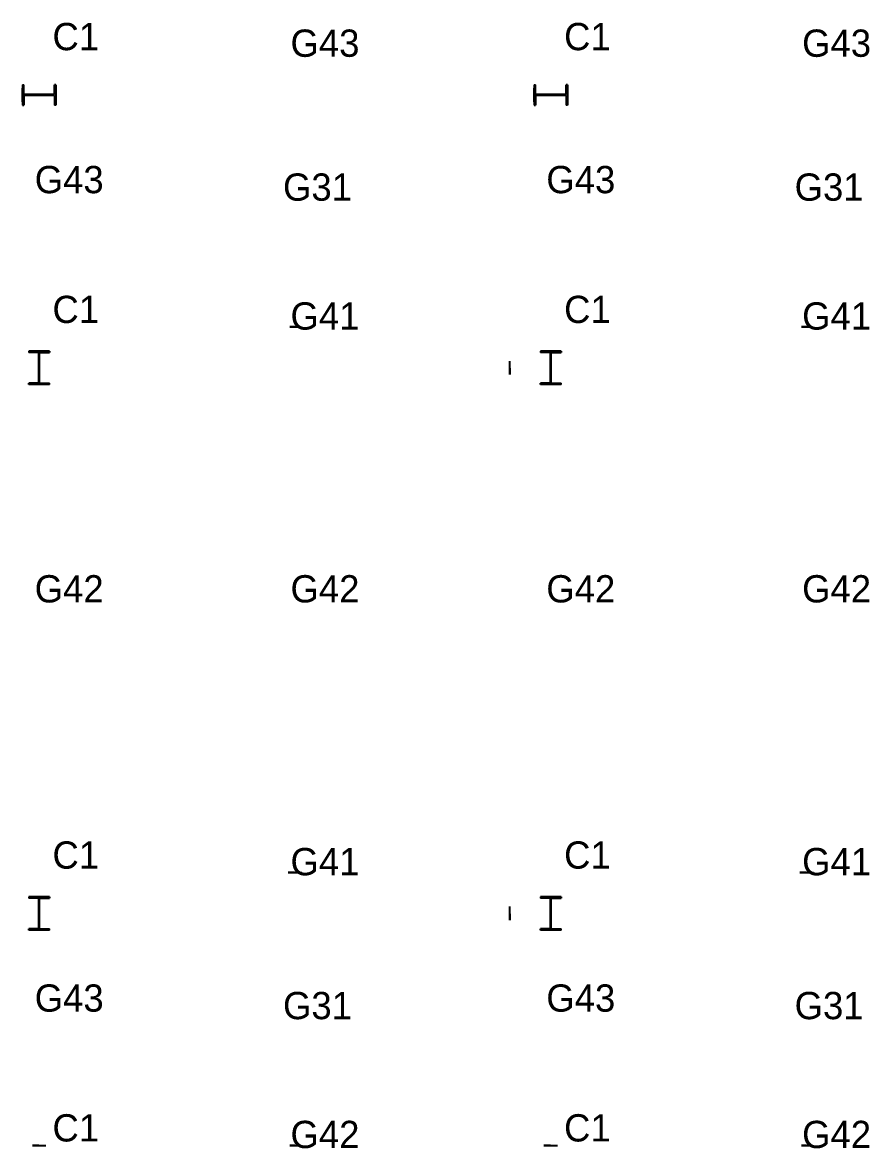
# Model space of a CAD drawing. Extents: x 0 to 468522, y -150 to 33063.
# Drawn here: x 412256 to 424672, y 16554 to 33063 of the extents above; entities that cross this region are included whole.
import ezdxf
from ezdxf.enums import TextEntityAlignment as Align

# ---------------------------------------------------------------- set-up
doc = ezdxf.new("R2010")
doc.units = 0

msp = doc.modelspace()

# ---------------------------------------------------------------- linework, layer by layer
at = {"layer": 'C1'}
for p, q in [((412256, 32150, 6460), (412256, 31850, 6460)), ((412256, 32150, 6460), (412274, 32150, 6460)), ((412274, 32005.5, 6460), (412274, 32150, 6460)), ((412726, 32005.5, 6460), (412726, 32150, 6460)), ((412744, 32150, 6460), (412726, 32150, 6460)), ((412744, 32150, 6460), (412744, 31850, 6460)), ((419756, 32150, 6460), (419756, 31850, 6460)), ((419756, 32150, 6460), (419774, 32150, 6460)), ((419774, 32005.5, 6460), (419774, 32150, 6460)), ((420226, 32005.5, 6460), (420226, 32150, 6460)), ((420244, 32150, 6460), (420226, 32150, 6460)), ((420244, 32150, 6460), (420244, 31850, 6460)), ((412726, 32005.5, 6460), (412274, 32005.5, 6460)), ((412274, 32005.5, 6460), (412274, 32005.5, 6460)), ((412274, 32005.5, 6460), (412274, 32005.5, 6460)), ((412274, 32005.5, 6460), (412274, 32005.5, 6460)), ((412726, 31994.5, 6460), (412274, 31994.5, 6460)), ((412274, 31994.5, 6460), (412274, 31994.5, 6460)), ((412274, 31994.5, 6460), (412274, 31994.5, 6460)), ((412274, 31994.5, 6460), (412274, 31994.5, 6460)), ((412274, 31994.5, 6460), (412274, 31850, 6460)), ((412726, 32005.5, 6460), (412726, 32005.5, 6460)), ((412726, 32005.5, 6460), (412726, 32005.5, 6460)), ((412726, 32005.5, 6460), (412726, 32005.5, 6460)), ((412726, 31994.5, 6460), (412726, 31994.5, 6460)), ((412726, 31994.5, 6460), (412726, 31994.5, 6460)), ((412726, 31994.5, 6460), (412726, 31994.5, 6460)), ((412726, 31994.5, 6460), (412726, 31850, 6460)), ((420226, 32005.5, 6460), (419774, 32005.5, 6460)), ((419774, 32005.5, 6460), (419774, 32005.5, 6460)), ((419774, 32005.5, 6460), (419774, 32005.5, 6460)), ((419774, 32005.5, 6460), (419774, 32005.5, 6460)), ((420226, 31994.5, 6460), (419774, 31994.5, 6460)), ((419774, 31994.5, 6460), (419774, 31994.5, 6460)), ((419774, 31994.5, 6460), (419774, 31994.5, 6460)), ((419774, 31994.5, 6460), (419774, 31994.5, 6460)), ((419774, 31994.5, 6460), (419774, 31850, 6460)), ((420226, 32005.5, 6460), (420226, 32005.5, 6460)), ((420226, 32005.5, 6460), (420226, 32005.5, 6460)), ((420226, 32005.5, 6460), (420226, 32005.5, 6460)), ((420226, 31994.5, 6460), (420226, 31994.5, 6460)), ((420226, 31994.5, 6460), (420226, 31994.5, 6460)), ((420226, 31994.5, 6460), (420226, 31994.5, 6460)), ((420226, 31994.5, 6460), (420226, 31850, 6460)), ((412256, 31850, 6460), (412274, 31850, 6460)), ((412744, 31850, 6460), (412726, 31850, 6460)), ((419756, 31850, 6460), (419774, 31850, 6460)), ((420244, 31850, 6460), (420226, 31850, 6460)), ((412650, 28244, 6460), (412350, 28244, 6460)), ((412350, 28244, 6460), (412350, 28226, 6460)), ((412650, 28244, 6460), (412650, 28226, 6460)), ((420150, 28244, 6460), (419850, 28244, 6460)), ((419850, 28244, 6460), (419850, 28226, 6460)), ((420150, 28244, 6460), (420150, 28226, 6460)), ((412494.5, 28226, 6460), (412350, 28226, 6460)), ((412494.5, 27774, 6460), (412494.5, 28226, 6460)), ((412494.5, 28226, 6460), (412494.5, 28226, 6460)), ((412494.5, 28226, 6460), (412494.5, 28226, 6460)), ((412494.5, 28226, 6460), (412494.5, 28226, 6460)), ((412505.5, 27774, 6460), (412505.5, 28226, 6460)), ((412505.5, 28226, 6460), (412505.5, 28226, 6460)), ((412505.5, 28226, 6460), (412505.5, 28226, 6460)), ((412505.5, 28226, 6460), (412505.5, 28226, 6460)), ((412505.5, 28226, 6460), (412650, 28226, 6460)), ((419994.5, 28226, 6460), (419850, 28226, 6460)), ((419994.5, 27774, 6460), (419994.5, 28226, 6460)), ((419994.5, 28226, 6460), (419994.5, 28226, 6460)), ((419994.5, 28226, 6460), (419994.5, 28226, 6460)), ((419994.5, 28226, 6460), (419994.5, 28226, 6460)), ((420005.5, 27774, 6460), (420005.5, 28226, 6460)), ((420005.5, 28226, 6460), (420005.5, 28226, 6460)), ((420005.5, 28226, 6460), (420005.5, 28226, 6460)), ((420005.5, 28226, 6460), (420005.5, 28226, 6460)), ((420005.5, 28226, 6460), (420150, 28226, 6460)), ((412494.5, 27774, 6460), (412350, 27774, 6460)), ((412350, 27756, 6460), (412350, 27774, 6460)), ((412650, 27756, 6460), (412350, 27756, 6460)), ((412494.5, 27774, 6460), (412494.5, 27774, 6460)), ((412494.5, 27774, 6460), (412494.5, 27774, 6460)), ((412494.5, 27774, 6460), (412494.5, 27774, 6460)), ((412505.5, 27774, 6460), (412505.5, 27774, 6460)), ((412505.5, 27774, 6460), (412505.5, 27774, 6460)), ((412505.5, 27774, 6460), (412505.5, 27774, 6460)), ((412505.5, 27774, 6460), (412650, 27774, 6460)), ((412650, 27756, 6460), (412650, 27774, 6460)), ((419994.5, 27774, 6460), (419850, 27774, 6460)), ((419850, 27756, 6460), (419850, 27774, 6460)), ((420150, 27756, 6460), (419850, 27756, 6460)), ((419994.5, 27774, 6460), (419994.5, 27774, 6460)), ((419994.5, 27774, 6460), (419994.5, 27774, 6460)), ((419994.5, 27774, 6460), (419994.5, 27774, 6460)), ((420005.5, 27774, 6460), (420005.5, 27774, 6460)), ((420005.5, 27774, 6460), (420005.5, 27774, 6460)), ((420005.5, 27774, 6460), (420005.5, 27774, 6460)), ((420005.5, 27774, 6460), (420150, 27774, 6460)), ((420150, 27756, 6460), (420150, 27774, 6460)), ((412650, 20244, 6460), (412350, 20244, 6460)), ((412350, 20244, 6460), (412350, 20226, 6460)), ((412494.5, 20226, 6460), (412350, 20226, 6460)), ((412494.5, 19774, 6460), (412494.5, 20226, 6460)), ((412494.5, 20226, 6460), (412494.5, 20226, 6460)), ((412494.5, 20226, 6460), (412494.5, 20226, 6460)), ((412494.5, 20226, 6460), (412494.5, 20226, 6460)), ((412505.5, 19774, 6460), (412505.5, 20226, 6460)), ((412505.5, 20226, 6460), (412505.5, 20226, 6460)), ((412505.5, 20226, 6460), (412505.5, 20226, 6460)), ((412505.5, 20226, 6460), (412505.5, 20226, 6460)), ((412505.5, 20226, 6460), (412650, 20226, 6460)), ((412650, 20244, 6460), (412650, 20226, 6460)), ((420150, 20244, 6460), (419850, 20244, 6460)), ((419850, 20244, 6460), (419850, 20226, 6460)), ((419994.5, 20226, 6460), (419850, 20226, 6460)), ((419994.5, 19774, 6460), (419994.5, 20226, 6460)), ((419994.5, 20226, 6460), (419994.5, 20226, 6460)), ((419994.5, 20226, 6460), (419994.5, 20226, 6460)), ((419994.5, 20226, 6460), (419994.5, 20226, 6460)), ((420005.5, 19774, 6460), (420005.5, 20226, 6460)), ((420005.5, 20226, 6460), (420005.5, 20226, 6460)), ((420005.5, 20226, 6460), (420005.5, 20226, 6460)), ((420005.5, 20226, 6460), (420005.5, 20226, 6460)), ((420005.5, 20226, 6460), (420150, 20226, 6460)), ((420150, 20244, 6460), (420150, 20226, 6460)), ((412494.5, 19774, 6460), (412350, 19774, 6460)), ((412350, 19756, 6460), (412350, 19774, 6460)), ((412650, 19756, 6460), (412350, 19756, 6460)), ((412494.5, 19774, 6460), (412494.5, 19774, 6460)), ((412494.5, 19774, 6460), (412494.5, 19774, 6460)), ((412494.5, 19774, 6460), (412494.5, 19774, 6460)), ((412505.5, 19774, 6460), (412505.5, 19774, 6460)), ((412505.5, 19774, 6460), (412505.5, 19774, 6460)), ((412505.5, 19774, 6460), (412505.5, 19774, 6460)), ((412505.5, 19774, 6460), (412650, 19774, 6460)), ((412650, 19756, 6460), (412650, 19774, 6460)), ((419994.5, 19774, 6460), (419850, 19774, 6460)), ((419850, 19756, 6460), (419850, 19774, 6460)), ((420150, 19756, 6460), (419850, 19756, 6460)), ((419994.5, 19774, 6460), (419994.5, 19774, 6460)), ((419994.5, 19774, 6460), (419994.5, 19774, 6460)), ((419994.5, 19774, 6460), (419994.5, 19774, 6460)), ((420005.5, 19774, 6460), (420005.5, 19774, 6460)), ((420005.5, 19774, 6460), (420005.5, 19774, 6460)), ((420005.5, 19774, 6460), (420005.5, 19774, 6460)), ((420005.5, 19774, 6460), (420150, 19774, 6460)), ((420150, 19756, 6460), (420150, 19774, 6460))]:
    msp.add_line(p, q, dxfattribs=at)
at = {"layer": 'G31', "extrusion": (0, 1, 0)}
for p, q in [((416175, 28600, 9740), (416325, 28600, 9740)), ((416175, 28600, 9440), (416325, 28600, 9440)), ((416246.75, 28600, 9731), (416175, 28600, 9731)), ((416175, 28600, 9740), (416175, 28600, 9731)), ((416246.75, 28600, 9449), (416175, 28600, 9449)), ((416175, 28600, 9440), (416175, 28600, 9449)), ((416246.75, 28600, 9449), (416246.75, 28600, 9731)), ((416246.75, 28600, 9731), (416246.75, 28600, 9731)), ((416246.75, 28600, 9449), (416246.75, 28600, 9449)), ((416246.75, 28600, 9731), (416246.75, 28600, 9731)), ((416246.75, 28600, 9449), (416246.75, 28600, 9449)), ((416246.75, 28600, 9731), (416246.75, 28600, 9731)), ((416246.75, 28600, 9449), (416246.75, 28600, 9449)), ((416253.25, 28600, 9449), (416253.25, 28600, 9731)), ((416253.25, 28600, 9449), (416253.25, 28600, 9449)), ((416253.25, 28600, 9731), (416253.25, 28600, 9731)), ((416253.25, 28600, 9449), (416253.25, 28600, 9449)), ((416253.25, 28600, 9731), (416253.25, 28600, 9731)), ((416253.25, 28600, 9449), (416253.25, 28600, 9449)), ((416253.25, 28600, 9731), (416253.25, 28600, 9731)), ((416253.25, 28600, 9731), (416325, 28600, 9731)), ((416253.25, 28600, 9449), (416325, 28600, 9449)), ((416325, 28600, 9740), (416325, 28600, 9731)), ((416325, 28600, 9440), (416325, 28600, 9449)), ((423675, 28600, 9740), (423825, 28600, 9740)), ((423675, 28600, 9440), (423825, 28600, 9440)), ((423746.75, 28600, 9731), (423675, 28600, 9731)), ((423675, 28600, 9740), (423675, 28600, 9731)), ((423746.75, 28600, 9449), (423675, 28600, 9449)), ((423675, 28600, 9440), (423675, 28600, 9449)), ((423746.75, 28600, 9449), (423746.75, 28600, 9731)), ((423746.75, 28600, 9731), (423746.75, 28600, 9731)), ((423746.75, 28600, 9449), (423746.75, 28600, 9449)), ((423746.75, 28600, 9731), (423746.75, 28600, 9731)), ((423746.75, 28600, 9449), (423746.75, 28600, 9449)), ((423746.75, 28600, 9731), (423746.75, 28600, 9731)), ((423746.75, 28600, 9449), (423746.75, 28600, 9449)), ((423753.25, 28600, 9449), (423753.25, 28600, 9731)), ((423753.25, 28600, 9449), (423753.25, 28600, 9449)), ((423753.25, 28600, 9731), (423753.25, 28600, 9731)), ((423753.25, 28600, 9449), (423753.25, 28600, 9449)), ((423753.25, 28600, 9731), (423753.25, 28600, 9731)), ((423753.25, 28600, 9449), (423753.25, 28600, 9449)), ((423753.25, 28600, 9731), (423753.25, 28600, 9731)), ((423753.25, 28600, 9731), (423825, 28600, 9731)), ((423753.25, 28600, 9449), (423825, 28600, 9449)), ((423825, 28600, 9740), (423825, 28600, 9731)), ((423825, 28600, 9440), (423825, 28600, 9449)), ((416175, 16600, 9740), (416325, 16600, 9740)), ((416175, 16600, 9440), (416325, 16600, 9440)), ((416246.75, 16600, 9731), (416175, 16600, 9731)), ((416175, 16600, 9740), (416175, 16600, 9731)), ((416246.75, 16600, 9449), (416175, 16600, 9449)), ((416175, 16600, 9440), (416175, 16600, 9449)), ((416246.75, 16600, 9449), (416246.75, 16600, 9731)), ((416246.75, 16600, 9731), (416246.75, 16600, 9731)), ((416246.75, 16600, 9449), (416246.75, 16600, 9449)), ((416246.75, 16600, 9731), (416246.75, 16600, 9731)), ((416246.75, 16600, 9449), (416246.75, 16600, 9449)), ((416246.75, 16600, 9731), (416246.75, 16600, 9731)), ((416246.75, 16600, 9449), (416246.75, 16600, 9449)), ((416253.25, 16600, 9449), (416253.25, 16600, 9731)), ((416253.25, 16600, 9449), (416253.25, 16600, 9449)), ((416253.25, 16600, 9731), (416253.25, 16600, 9731)), ((416253.25, 16600, 9449), (416253.25, 16600, 9449)), ((416253.25, 16600, 9731), (416253.25, 16600, 9731)), ((416253.25, 16600, 9449), (416253.25, 16600, 9449)), ((416253.25, 16600, 9731), (416253.25, 16600, 9731)), ((416253.25, 16600, 9731), (416325, 16600, 9731)), ((416253.25, 16600, 9449), (416325, 16600, 9449)), ((416325, 16600, 9740), (416325, 16600, 9731)), ((416325, 16600, 9440), (416325, 16600, 9449)), ((423675, 16600, 9740), (423825, 16600, 9740)), ((423675, 16600, 9440), (423825, 16600, 9440)), ((423746.75, 16600, 9731), (423675, 16600, 9731)), ((423675, 16600, 9740), (423675, 16600, 9731)), ((423746.75, 16600, 9449), (423675, 16600, 9449)), ((423675, 16600, 9440), (423675, 16600, 9449)), ((423746.75, 16600, 9449), (423746.75, 16600, 9731)), ((423746.75, 16600, 9731), (423746.75, 16600, 9731)), ((423746.75, 16600, 9449), (423746.75, 16600, 9449)), ((423746.75, 16600, 9731), (423746.75, 16600, 9731)), ((423746.75, 16600, 9449), (423746.75, 16600, 9449)), ((423746.75, 16600, 9731), (423746.75, 16600, 9731)), ((423746.75, 16600, 9449), (423746.75, 16600, 9449)), ((423753.25, 16600, 9449), (423753.25, 16600, 9731)), ((423753.25, 16600, 9449), (423753.25, 16600, 9449)), ((423753.25, 16600, 9731), (423753.25, 16600, 9731)), ((423753.25, 16600, 9449), (423753.25, 16600, 9449)), ((423753.25, 16600, 9731), (423753.25, 16600, 9731)), ((423753.25, 16600, 9449), (423753.25, 16600, 9449)), ((423753.25, 16600, 9731), (423753.25, 16600, 9731)), ((423753.25, 16600, 9731), (423825, 16600, 9731)), ((423753.25, 16600, 9449), (423825, 16600, 9449)), ((423825, 16600, 9740), (423825, 16600, 9731)), ((423825, 16600, 9440), (423825, 16600, 9449))]:
    msp.add_line(p, q, dxfattribs=at)
at = {"layer": 'G41', "extrusion": (-1, 0, 0)}
for p, q in [((419400, 27900, 9790), (419400, 28100, 9790)), ((419400, 27900, 9390), (419400, 28100, 9390)), ((419400, 28006, 9768), (419400, 28100, 9768)), ((419400, 28100, 9790), (419400, 28100, 9768)), ((419400, 28006, 9412), (419400, 28100, 9412)), ((419400, 28100, 9390), (419400, 28100, 9412)), ((419400, 28006, 9412), (419400, 28006, 9768)), ((419400, 28006, 9412), (419400, 28006, 9412)), ((419400, 28006, 9768), (419400, 28006, 9768)), ((419400, 28006, 9412), (419400, 28006, 9412)), ((419400, 28006, 9768), (419400, 28006, 9768)), ((419400, 28006, 9412), (419400, 28006, 9412)), ((419400, 28006, 9768), (419400, 28006, 9768)), ((419400, 27994, 9412), (419400, 27994, 9768)), ((419400, 27994, 9768), (419400, 27994, 9768)), ((419400, 27994, 9412), (419400, 27994, 9412)), ((419400, 27994, 9768), (419400, 27994, 9768)), ((419400, 27994, 9412), (419400, 27994, 9412)), ((419400, 27994, 9768), (419400, 27994, 9768)), ((419400, 27994, 9412), (419400, 27994, 9412)), ((419400, 27994, 9768), (419400, 27900, 9768)), ((419400, 27994, 9412), (419400, 27900, 9412)), ((419400, 27900, 9790), (419400, 27900, 9768)), ((419400, 27900, 9390), (419400, 27900, 9412)), ((419400, 19900, 9790), (419400, 20100, 9790)), ((419400, 19900, 9390), (419400, 20100, 9390)), ((419400, 20006, 9768), (419400, 20100, 9768)), ((419400, 20100, 9790), (419400, 20100, 9768)), ((419400, 20006, 9412), (419400, 20100, 9412)), ((419400, 20100, 9390), (419400, 20100, 9412)), ((419400, 20006, 9412), (419400, 20006, 9768)), ((419400, 20006, 9412), (419400, 20006, 9412)), ((419400, 20006, 9768), (419400, 20006, 9768)), ((419400, 20006, 9412), (419400, 20006, 9412)), ((419400, 20006, 9768), (419400, 20006, 9768)), ((419400, 20006, 9412), (419400, 20006, 9412)), ((419400, 20006, 9768), (419400, 20006, 9768)), ((419400, 19994, 9412), (419400, 19994, 9768)), ((419400, 19994, 9768), (419400, 19994, 9768)), ((419400, 19994, 9412), (419400, 19994, 9412)), ((419400, 19994, 9768), (419400, 19994, 9768)), ((419400, 19994, 9412), (419400, 19994, 9412)), ((419400, 19994, 9768), (419400, 19994, 9768)), ((419400, 19994, 9412), (419400, 19994, 9412)), ((419400, 19994, 9768), (419400, 19900, 9768)), ((419400, 19994, 9412), (419400, 19900, 9412)), ((419400, 19900, 9790), (419400, 19900, 9768)), ((419400, 19900, 9390), (419400, 19900, 9412))]:
    msp.add_line(p, q, dxfattribs=at)
at = {"layer": 'G42', "extrusion": (0, 1, 0)}
for p, q in [((416150, 20600, 9790), (416350, 20600, 9790)), ((416150, 20600, 9390), (416350, 20600, 9390)), ((416245.5, 20600, 9776), (416150, 20600, 9776)), ((416150, 20600, 9790), (416150, 20600, 9776)), ((416245.5, 20600, 9404), (416150, 20600, 9404)), ((416150, 20600, 9390), (416150, 20600, 9404)), ((416245.5, 20600, 9404), (416245.5, 20600, 9776)), ((416245.5, 20600, 9776), (416245.5, 20600, 9776)), ((416245.5, 20600, 9404), (416245.5, 20600, 9404)), ((416245.5, 20600, 9776), (416245.5, 20600, 9776)), ((416245.5, 20600, 9404), (416245.5, 20600, 9404)), ((416245.5, 20600, 9776), (416245.5, 20600, 9776)), ((416245.5, 20600, 9404), (416245.5, 20600, 9404)), ((416254.5, 20600, 9404), (416254.5, 20600, 9776)), ((416254.5, 20600, 9404), (416254.5, 20600, 9404)), ((416254.5, 20600, 9776), (416254.5, 20600, 9776)), ((416254.5, 20600, 9404), (416254.5, 20600, 9404)), ((416254.5, 20600, 9776), (416254.5, 20600, 9776)), ((416254.5, 20600, 9404), (416254.5, 20600, 9404)), ((416254.5, 20600, 9776), (416254.5, 20600, 9776)), ((416254.5, 20600, 9776), (416350, 20600, 9776)), ((416254.5, 20600, 9404), (416350, 20600, 9404)), ((416350, 20600, 9790), (416350, 20600, 9776)), ((416350, 20600, 9390), (416350, 20600, 9404)), ((423650, 20600, 9790), (423850, 20600, 9790)), ((423650, 20600, 9390), (423850, 20600, 9390)), ((423745.5, 20600, 9776), (423650, 20600, 9776)), ((423650, 20600, 9790), (423650, 20600, 9776)), ((423745.5, 20600, 9404), (423650, 20600, 9404)), ((423650, 20600, 9390), (423650, 20600, 9404)), ((423745.5, 20600, 9404), (423745.5, 20600, 9776)), ((423745.5, 20600, 9776), (423745.5, 20600, 9776)), ((423745.5, 20600, 9404), (423745.5, 20600, 9404)), ((423745.5, 20600, 9776), (423745.5, 20600, 9776)), ((423745.5, 20600, 9404), (423745.5, 20600, 9404)), ((423745.5, 20600, 9776), (423745.5, 20600, 9776)), ((423745.5, 20600, 9404), (423745.5, 20600, 9404)), ((423754.5, 20600, 9404), (423754.5, 20600, 9776)), ((423754.5, 20600, 9404), (423754.5, 20600, 9404)), ((423754.5, 20600, 9776), (423754.5, 20600, 9776)), ((423754.5, 20600, 9404), (423754.5, 20600, 9404)), ((423754.5, 20600, 9776), (423754.5, 20600, 9776)), ((423754.5, 20600, 9404), (423754.5, 20600, 9404)), ((423754.5, 20600, 9776), (423754.5, 20600, 9776)), ((423754.5, 20600, 9776), (423850, 20600, 9776)), ((423754.5, 20600, 9404), (423850, 20600, 9404)), ((423850, 20600, 9790), (423850, 20600, 9776)), ((423850, 20600, 9390), (423850, 20600, 9404)), ((412400, 20244, 9790), (412600, 20244, 9790)), ((412400, 20244, 9390), (412600, 20244, 9390)), ((412495.5, 20244, 9776), (412400, 20244, 9776)), ((412400, 20244, 9790), (412400, 20244, 9776)), ((412495.5, 20244, 9404), (412400, 20244, 9404)), ((412400, 20244, 9390), (412400, 20244, 9404)), ((412495.5, 20244, 9404), (412495.5, 20244, 9776)), ((412495.5, 20244, 9776), (412495.5, 20244, 9776)), ((412495.5, 20244, 9404), (412495.5, 20244, 9404)), ((412495.5, 20244, 9776), (412495.5, 20244, 9776)), ((412495.5, 20244, 9404), (412495.5, 20244, 9404)), ((412495.5, 20244, 9776), (412495.5, 20244, 9776)), ((412495.5, 20244, 9404), (412495.5, 20244, 9404)), ((412504.5, 20244, 9404), (412504.5, 20244, 9776)), ((412504.5, 20244, 9404), (412504.5, 20244, 9404)), ((412504.5, 20244, 9776), (412504.5, 20244, 9776)), ((412504.5, 20244, 9404), (412504.5, 20244, 9404)), ((412504.5, 20244, 9776), (412504.5, 20244, 9776)), ((412504.5, 20244, 9404), (412504.5, 20244, 9404)), ((412504.5, 20244, 9776), (412504.5, 20244, 9776)), ((412504.5, 20244, 9776), (412600, 20244, 9776)), ((412504.5, 20244, 9404), (412600, 20244, 9404)), ((412600, 20244, 9790), (412600, 20244, 9776)), ((412600, 20244, 9390), (412600, 20244, 9404)), ((419900, 20244, 9790), (420100, 20244, 9790)), ((419900, 20244, 9390), (420100, 20244, 9390)), ((419995.5, 20244, 9776), (419900, 20244, 9776)), ((419900, 20244, 9790), (419900, 20244, 9776)), ((419995.5, 20244, 9404), (419900, 20244, 9404)), ((419900, 20244, 9390), (419900, 20244, 9404)), ((419995.5, 20244, 9404), (419995.5, 20244, 9776)), ((419995.5, 20244, 9776), (419995.5, 20244, 9776)), ((419995.5, 20244, 9404), (419995.5, 20244, 9404)), ((419995.5, 20244, 9776), (419995.5, 20244, 9776)), ((419995.5, 20244, 9404), (419995.5, 20244, 9404)), ((419995.5, 20244, 9776), (419995.5, 20244, 9776)), ((419995.5, 20244, 9404), (419995.5, 20244, 9404)), ((420004.5, 20244, 9404), (420004.5, 20244, 9776)), ((420004.5, 20244, 9404), (420004.5, 20244, 9404)), ((420004.5, 20244, 9776), (420004.5, 20244, 9776)), ((420004.5, 20244, 9404), (420004.5, 20244, 9404)), ((420004.5, 20244, 9776), (420004.5, 20244, 9776)), ((420004.5, 20244, 9404), (420004.5, 20244, 9404)), ((420004.5, 20244, 9776), (420004.5, 20244, 9776)), ((420004.5, 20244, 9776), (420100, 20244, 9776)), ((420004.5, 20244, 9404), (420100, 20244, 9404)), ((420100, 20244, 9790), (420100, 20244, 9776)), ((420100, 20244, 9390), (420100, 20244, 9404))]:
    msp.add_line(p, q, dxfattribs=at)
at = {"layer": 'G43', "extrusion": (-1, 0, 0)}
for p, q in [((412256, 31900, 9790), (412256, 32100, 9790)), ((412256, 31900, 9390), (412256, 32100, 9390)), ((412256, 32004, 9777), (412256, 32100, 9777)), ((412256, 32100, 9790), (412256, 32100, 9777)), ((412256, 32004, 9403), (412256, 32100, 9403)), ((412256, 32100, 9390), (412256, 32100, 9403)), ((419756, 31900, 9790), (419756, 32100, 9790)), ((419756, 31900, 9390), (419756, 32100, 9390)), ((419756, 32004, 9777), (419756, 32100, 9777)), ((419756, 32100, 9790), (419756, 32100, 9777)), ((419756, 32004, 9403), (419756, 32100, 9403)), ((419756, 32100, 9390), (419756, 32100, 9403)), ((412256, 32004, 9403), (412256, 32004, 9777)), ((412256, 32004, 9403), (412256, 32004, 9403)), ((412256, 32004, 9777), (412256, 32004, 9777)), ((412256, 32004, 9403), (412256, 32004, 9403)), ((412256, 32004, 9777), (412256, 32004, 9777)), ((412256, 32004, 9403), (412256, 32004, 9403)), ((412256, 32004, 9777), (412256, 32004, 9777)), ((412256, 31996, 9403), (412256, 31996, 9777)), ((412256, 31996, 9777), (412256, 31996, 9777)), ((412256, 31996, 9403), (412256, 31996, 9403)), ((412256, 31996, 9777), (412256, 31996, 9777)), ((412256, 31996, 9403), (412256, 31996, 9403)), ((412256, 31996, 9777), (412256, 31996, 9777)), ((412256, 31996, 9403), (412256, 31996, 9403)), ((412256, 31996, 9777), (412256, 31900, 9777)), ((412256, 31996, 9403), (412256, 31900, 9403)), ((412256, 31900, 9790), (412256, 31900, 9777)), ((412256, 31900, 9390), (412256, 31900, 9403)), ((419756, 32004, 9403), (419756, 32004, 9777)), ((419756, 32004, 9403), (419756, 32004, 9403)), ((419756, 32004, 9777), (419756, 32004, 9777)), ((419756, 32004, 9403), (419756, 32004, 9403)), ((419756, 32004, 9777), (419756, 32004, 9777)), ((419756, 32004, 9403), (419756, 32004, 9403)), ((419756, 32004, 9777), (419756, 32004, 9777)), ((419756, 31996, 9403), (419756, 31996, 9777)), ((419756, 31996, 9777), (419756, 31996, 9777)), ((419756, 31996, 9403), (419756, 31996, 9403)), ((419756, 31996, 9777), (419756, 31996, 9777)), ((419756, 31996, 9403), (419756, 31996, 9403)), ((419756, 31996, 9777), (419756, 31996, 9777)), ((419756, 31996, 9403), (419756, 31996, 9403)), ((419756, 31996, 9777), (419756, 31900, 9777)), ((419756, 31996, 9403), (419756, 31900, 9403)), ((419756, 31900, 9790), (419756, 31900, 9777)), ((419756, 31900, 9390), (419756, 31900, 9403))]:
    msp.add_line(p, q, dxfattribs=at)
at = {"layer": 'G43', "extrusion": (0, 1, 0)}
for p, q in [((412400, 28244, 9790), (412600, 28244, 9790)), ((412400, 28244, 9390), (412600, 28244, 9390)), ((412496, 28244, 9777), (412400, 28244, 9777)), ((412400, 28244, 9790), (412400, 28244, 9777)), ((412496, 28244, 9403), (412400, 28244, 9403)), ((412400, 28244, 9390), (412400, 28244, 9403)), ((412496, 28244, 9403), (412496, 28244, 9777)), ((412496, 28244, 9777), (412496, 28244, 9777)), ((412496, 28244, 9403), (412496, 28244, 9403)), ((412496, 28244, 9777), (412496, 28244, 9777)), ((412496, 28244, 9403), (412496, 28244, 9403)), ((412496, 28244, 9777), (412496, 28244, 9777)), ((412496, 28244, 9403), (412496, 28244, 9403)), ((412504, 28244, 9403), (412504, 28244, 9777)), ((412504, 28244, 9403), (412504, 28244, 9403)), ((412504, 28244, 9777), (412504, 28244, 9777)), ((412504, 28244, 9403), (412504, 28244, 9403)), ((412504, 28244, 9777), (412504, 28244, 9777)), ((412504, 28244, 9403), (412504, 28244, 9403)), ((412504, 28244, 9777), (412504, 28244, 9777)), ((412504, 28244, 9777), (412600, 28244, 9777)), ((412504, 28244, 9403), (412600, 28244, 9403)), ((412600, 28244, 9790), (412600, 28244, 9777)), ((412600, 28244, 9390), (412600, 28244, 9403)), ((419900, 28244, 9790), (420100, 28244, 9790)), ((419900, 28244, 9390), (420100, 28244, 9390)), ((419996, 28244, 9777), (419900, 28244, 9777)), ((419900, 28244, 9790), (419900, 28244, 9777)), ((419996, 28244, 9403), (419900, 28244, 9403)), ((419900, 28244, 9390), (419900, 28244, 9403)), ((419996, 28244, 9403), (419996, 28244, 9777)), ((419996, 28244, 9777), (419996, 28244, 9777)), ((419996, 28244, 9403), (419996, 28244, 9403)), ((419996, 28244, 9777), (419996, 28244, 9777)), ((419996, 28244, 9403), (419996, 28244, 9403)), ((419996, 28244, 9777), (419996, 28244, 9777)), ((419996, 28244, 9403), (419996, 28244, 9403)), ((420004, 28244, 9403), (420004, 28244, 9777)), ((420004, 28244, 9403), (420004, 28244, 9403)), ((420004, 28244, 9777), (420004, 28244, 9777)), ((420004, 28244, 9403), (420004, 28244, 9403)), ((420004, 28244, 9777), (420004, 28244, 9777)), ((420004, 28244, 9403), (420004, 28244, 9403)), ((420004, 28244, 9777), (420004, 28244, 9777)), ((420004, 28244, 9777), (420100, 28244, 9777)), ((420004, 28244, 9403), (420100, 28244, 9403)), ((420100, 28244, 9790), (420100, 28244, 9777)), ((420100, 28244, 9390), (420100, 28244, 9403)), ((412400, 16600, 9790), (412600, 16600, 9790)), ((412400, 16600, 9390), (412600, 16600, 9390)), ((412496, 16600, 9777), (412400, 16600, 9777)), ((412400, 16600, 9790), (412400, 16600, 9777)), ((412496, 16600, 9403), (412400, 16600, 9403)), ((412400, 16600, 9390), (412400, 16600, 9403)), ((412496, 16600, 9403), (412496, 16600, 9777)), ((412496, 16600, 9777), (412496, 16600, 9777)), ((412496, 16600, 9403), (412496, 16600, 9403)), ((412496, 16600, 9777), (412496, 16600, 9777)), ((412496, 16600, 9403), (412496, 16600, 9403)), ((412496, 16600, 9777), (412496, 16600, 9777)), ((412496, 16600, 9403), (412496, 16600, 9403)), ((412504, 16600, 9403), (412504, 16600, 9777)), ((412504, 16600, 9403), (412504, 16600, 9403)), ((412504, 16600, 9777), (412504, 16600, 9777)), ((412504, 16600, 9403), (412504, 16600, 9403)), ((412504, 16600, 9777), (412504, 16600, 9777)), ((412504, 16600, 9403), (412504, 16600, 9403)), ((412504, 16600, 9777), (412504, 16600, 9777)), ((412504, 16600, 9777), (412600, 16600, 9777)), ((412504, 16600, 9403), (412600, 16600, 9403)), ((412600, 16600, 9790), (412600, 16600, 9777)), ((412600, 16600, 9390), (412600, 16600, 9403)), ((419900, 16600, 9790), (420100, 16600, 9790)), ((419900, 16600, 9390), (420100, 16600, 9390)), ((419996, 16600, 9777), (419900, 16600, 9777)), ((419900, 16600, 9790), (419900, 16600, 9777)), ((419996, 16600, 9403), (419900, 16600, 9403)), ((419900, 16600, 9390), (419900, 16600, 9403)), ((419996, 16600, 9403), (419996, 16600, 9777)), ((419996, 16600, 9777), (419996, 16600, 9777)), ((419996, 16600, 9403), (419996, 16600, 9403)), ((419996, 16600, 9777), (419996, 16600, 9777)), ((419996, 16600, 9403), (419996, 16600, 9403)), ((419996, 16600, 9777), (419996, 16600, 9777)), ((419996, 16600, 9403), (419996, 16600, 9403)), ((420004, 16600, 9403), (420004, 16600, 9777)), ((420004, 16600, 9403), (420004, 16600, 9403)), ((420004, 16600, 9777), (420004, 16600, 9777)), ((420004, 16600, 9403), (420004, 16600, 9403)), ((420004, 16600, 9777), (420004, 16600, 9777)), ((420004, 16600, 9403), (420004, 16600, 9403)), ((420004, 16600, 9777), (420004, 16600, 9777)), ((420004, 16600, 9777), (420100, 16600, 9777)), ((420004, 16600, 9403), (420100, 16600, 9403)), ((420100, 16600, 9790), (420100, 16600, 9777)), ((420100, 16600, 9390), (420100, 16600, 9403))]:
    msp.add_line(p, q, dxfattribs=at)

# ---------------------------------------------------------------- texts
at = {"layer": 'C1'}
for p in [(413036.8, 32536.8, 9590), (420536.8, 32536.8, 9590), (413036.8, 28536.8, 9590), (420536.8, 28536.8, 9590), (413036.8, 20536.8, 9590), (420536.8, 20536.8, 9590), (413036.8, 16536.8, 9590), (420536.8, 16536.8, 9590)]:
    msp.add_text('C1', height=400, dxfattribs=at).set_placement(p, align=Align.BOTTOM_CENTER)
at = {"layer": 'G31'}
for p in [(416580, 30330, 9590), (424080, 30330, 9590), (416580, 18330, 9590), (424080, 18330, 9590)]:
    msp.add_text('G31', height=400, dxfattribs=at).set_placement(p, align=Align.BOTTOM_CENTER)
at = {"layer": 'G41'}
for p in [(416690, 28440, 9590), (424190, 28440, 9590), (416690, 20440, 9590), (424190, 20440, 9590)]:
    msp.add_text('G41', height=400, dxfattribs=at).set_placement(p, align=Align.BOTTOM_CENTER)
at = {"layer": 'G42'}
for p in [(412940, 24440, 9590), (416690, 24440, 9590), (420440, 24440, 9590), (424190, 24440, 9590), (416690, 16440, 9590), (424190, 16440, 9590)]:
    msp.add_text('G42', height=400, dxfattribs=at).set_placement(p, align=Align.BOTTOM_CENTER)
at = {"layer": 'G43'}
for p in [(416690, 32440, 9590), (424190, 32440, 9590), (412940, 30440, 9590), (420440, 30440, 9590), (412940, 18440, 9590), (420440, 18440, 9590)]:
    msp.add_text('G43', height=400, dxfattribs=at).set_placement(p, align=Align.BOTTOM_CENTER)

doc.saveas('drawing.dxf')
